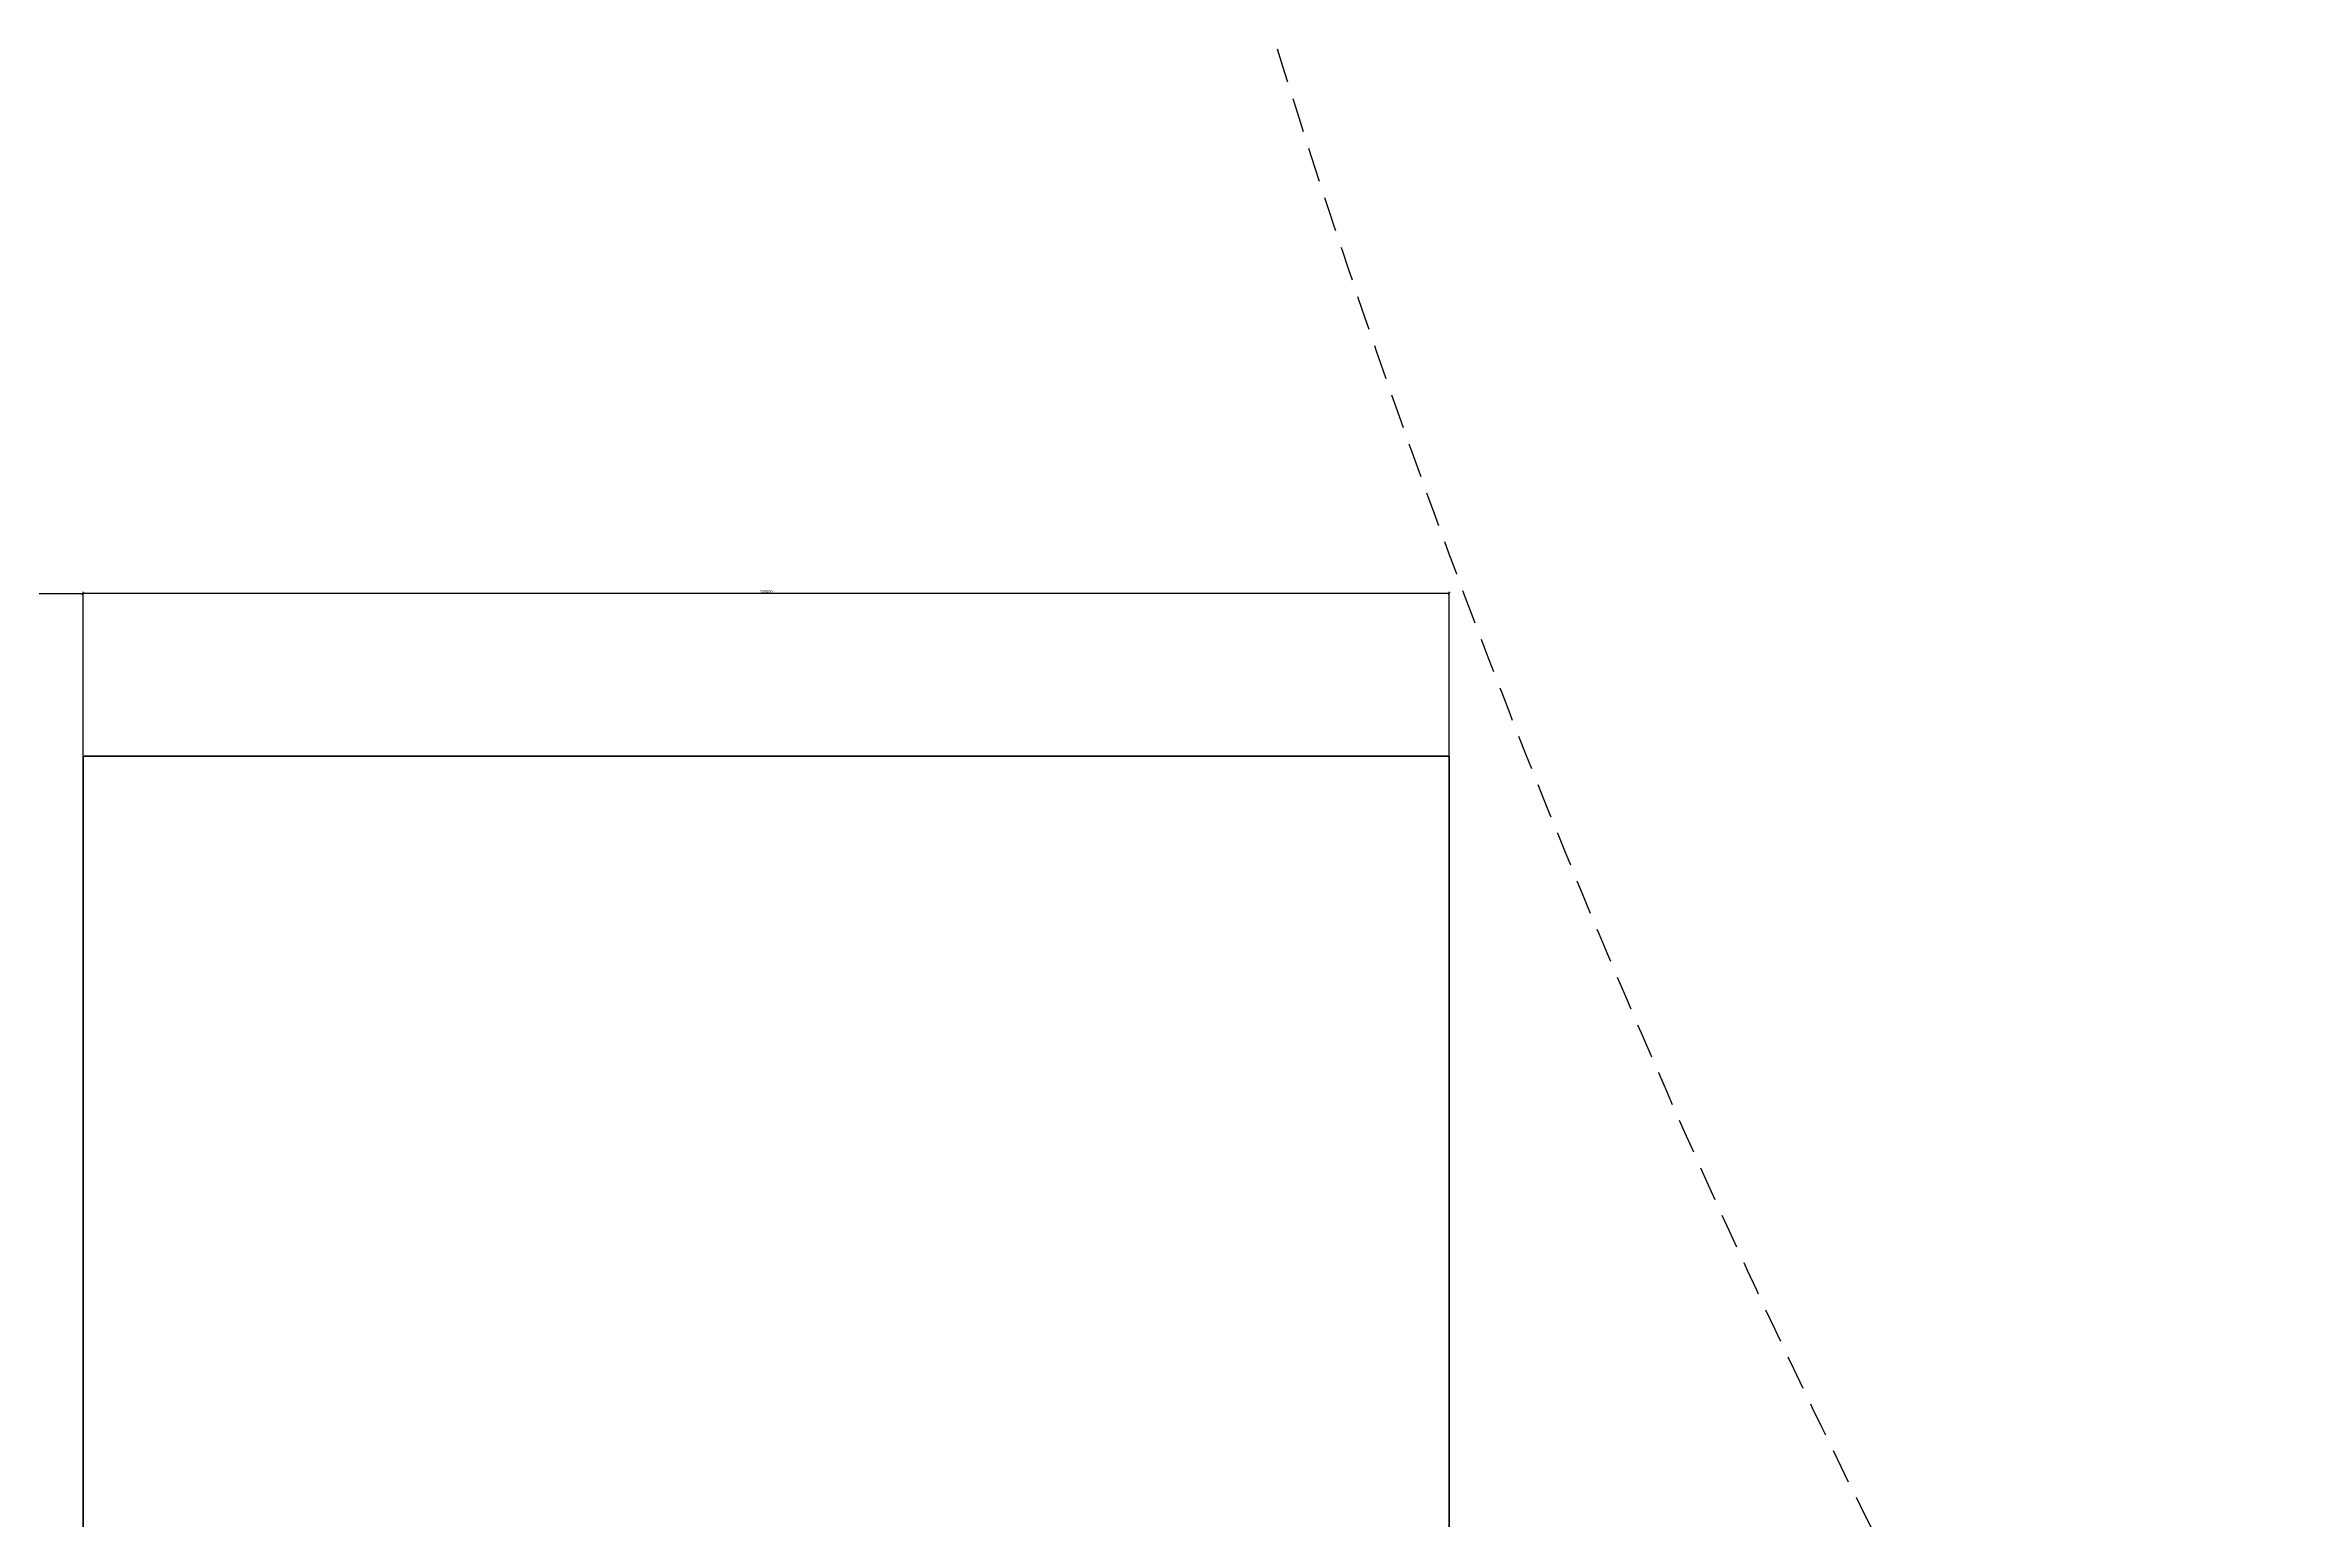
# Model space of a CAD drawing. Header units: millimetres. Extents: x -345369 to 252202, y 74562 to 424723.
# Drawn here: x -336152 to -334502, y 216653 to 217733 of the extents above; entities that cross this region are included whole.
import ezdxf

# ---------------------------------------------------------------- set-up
doc = ezdxf.new("R2010")
doc.units = ezdxf.units.MM
doc.linetypes.add('DASHEDX2', pattern=[38.1, 25.4, -12.7])
doc.styles.add('2.5', font='isocpeur.TTF', dxfattribs={"height": 2})
doc.dimstyles.new('М500 стройгенп', dxfattribs={"dimtxt": 2, "dimasz": 2, "dimexe": 1.25, "dimexo": 0.625, "dimtad": 1, "dimlfac": 500, "dimtxsty": '2.5', "dimblk": 'ARCHTICK', "dimcen": 2.5, "dimadec": 0, "dimazin": 0, "dimtfac": 1, "dimtmove": 0, "dimatfit": 3, "dimfxl": 1, "dimarcsym": 0})

# ---------------------------------------------------------------- blocks, each defined once
blk = doc.blocks.new('_ArchTick')
at = {"color": 0, "linetype": 'ByBlock', "const_width": 0.15}
blk.add_lwpolyline([(-0.5, -0.5), (0.5, 0.5)], dxfattribs=at)
blk = doc.blocks.new('*D642')
at = {"color": 0, "lineweight": -2, "transparency": 16777216}
for p, q in [((-336124.2, 217213.2), (-336124.2, 217332.8)), ((-335124.2, 217331.6), (-336124.2, 217331.6)), ((-335124.2, 217213.2), (-335124.2, 217332.8))]:
    blk.add_line(p, q, dxfattribs=at)
at = {"layer": 'Defpoints', "color": 0, "transparency": 16777216}
for p in [(-336124.2, 217331.6), (-336124.2, 217212.6), (-335124.2, 217212.6)]:
    blk.add_point(p, dxfattribs=at)
at = {"color": 0, "lineweight": -2, "transparency": 16777216, "xscale": 2, "yscale": 2, "zscale": 2, "rotation": 180}
blk.add_blockref('_ArchTick', (-336124.2, 217331.6), dxfattribs=at)
at = {"color": 0, "lineweight": -2, "transparency": 16777216, "xscale": 2, "yscale": 2, "zscale": 2}
blk.add_blockref('_ArchTick', (-335124.2, 217331.6), dxfattribs=at)
at = {"color": 0, "lineweight": 15, "transparency": 16777216, "insert": (-335624.2, 217333.2), "char_height": 2, "attachment_point": 5, "style": '2.5'}
blk.add_mtext('500000', dxfattribs=at)
blk = doc.blocks.new('*D643')
at = {"color": 0, "lineweight": -2, "transparency": 16777216}
for p, q in [((-336724.2, 216013.2), (-336724.2, 217332.8)), ((-336724.2, 217331.6), (-336124.2, 217331.6)), ((-336124.2, 217213.2), (-336124.2, 217332.8))]:
    blk.add_line(p, q, dxfattribs=at)
at = {"layer": 'Defpoints', "color": 0, "transparency": 16777216}
for p in [(-336124.2, 217331.6), (-336124.2, 217212.6), (-336724.2, 216012.6)]:
    blk.add_point(p, dxfattribs=at)
at = {"color": 0, "lineweight": -2, "transparency": 16777216, "xscale": 2, "yscale": 2, "zscale": 2, "rotation": 180}
blk.add_blockref('_ArchTick', (-336724.2, 217331.6), dxfattribs=at)
at = {"color": 0, "lineweight": -2, "transparency": 16777216, "xscale": 2, "yscale": 2, "zscale": 2}
blk.add_blockref('_ArchTick', (-336124.2, 217331.6), dxfattribs=at)
at = {"color": 0, "lineweight": 15, "transparency": 16777216, "insert": (-336406.3, 217494.1), "char_height": 2, "attachment_point": 5, "style": '2.5'}
blk.add_mtext('300000', dxfattribs=at)

msp = doc.modelspace()

# ---------------------------------------------------------------- linework, layer by layer
at = {"lineweight": 35}
for p, q in [((-336124.224375, 215612.578109), (-336124.224375, 217212.578109)), ((-336124.224375, 217212.578109), (-335124.224375, 217212.578109)), ((-335124.224375, 217212.578109), (-335124.224375, 215612.578109))]:
    msp.add_line(p, q, dxfattribs=at)
at = {"linetype": 'DASHEDX2', "lineweight": 30}
msp.add_arc((-328372.904858, 219862.578109), 7200, 143.2583223815, 270, dxfattribs=at)

# ---------------------------------------------------------------- dimensions: what is measured, and where the dimension line sits
at = {"lineweight": 15}
dim = msp.add_linear_dim(base=(-336124.224375, 217331.591229), p1=(-336724.224375, 216012.578109), p2=(-336124.224375, 217212.578109), dimstyle='М500 стройгенп', override={"dimtmove": 2}, dxfattribs=at)
dim.commit()
dim.dimension.update_dxf_attribs({"geometry": '*D643', "text_midpoint": (-336406.334953, 217494.091229), "dimtype": 160})
dim = msp.add_linear_dim(base=(-336124.224375, 217331.591229), p1=(-335124.224375, 217212.578109), p2=(-336124.224375, 217212.578109), dimstyle='М500 стройгенп', dxfattribs=at)
dim.commit()
dim.dimension.update_dxf_attribs({"geometry": '*D642', "text_midpoint": (-335624.224375, 217333.216229)})

doc.saveas('drawing.dxf')
